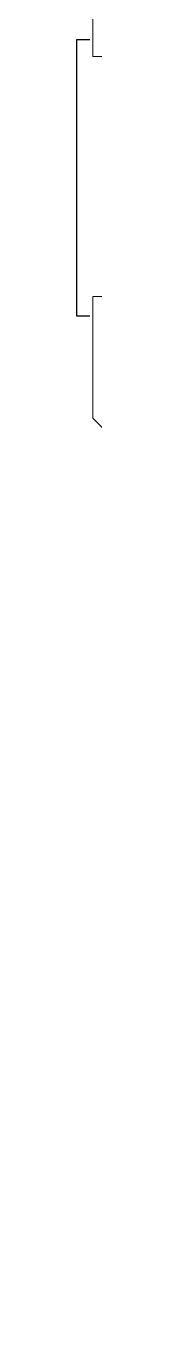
# Model space of a CAD drawing. Header units: millimetres. Extents: x -32319 to 9885, y 990 to 22164.
# Drawn here: x -2538 to -2477, y 9785 to 14180 of the extents above; entities that cross this region are included whole.
import ezdxf

# ---------------------------------------------------------------- set-up
doc = ezdxf.new("R2010")
doc.units = ezdxf.units.MM
doc.layers.add('plaster', color=4, linetype='Continuous', lineweight=13)

msp = doc.modelspace()

# ---------------------------------------------------------------- linework, layer by layer
msp.add_lwpolyline([(-2493, 14134.5), (-2538.1, 14134.5), (-2538.1, 13214.5), (-2493, 13214.5)])
at = {"layer": 'plaster'}
for p, q in [((-2483.1, 14277.2), (-2483.1, 14079.4)), ((-2483.1, 14079.4), (-2226.1, 14079.4)), ((-2483.1, 13279.4), (-2226.1, 13279.4)), ((-2483.1, 12873.2), (-2483.1, 13279.4)), ((-2483.1, 12873.2), (608.2, 9785.4))]:
    msp.add_line(p, q, dxfattribs=at)

doc.saveas('drawing.dxf')
